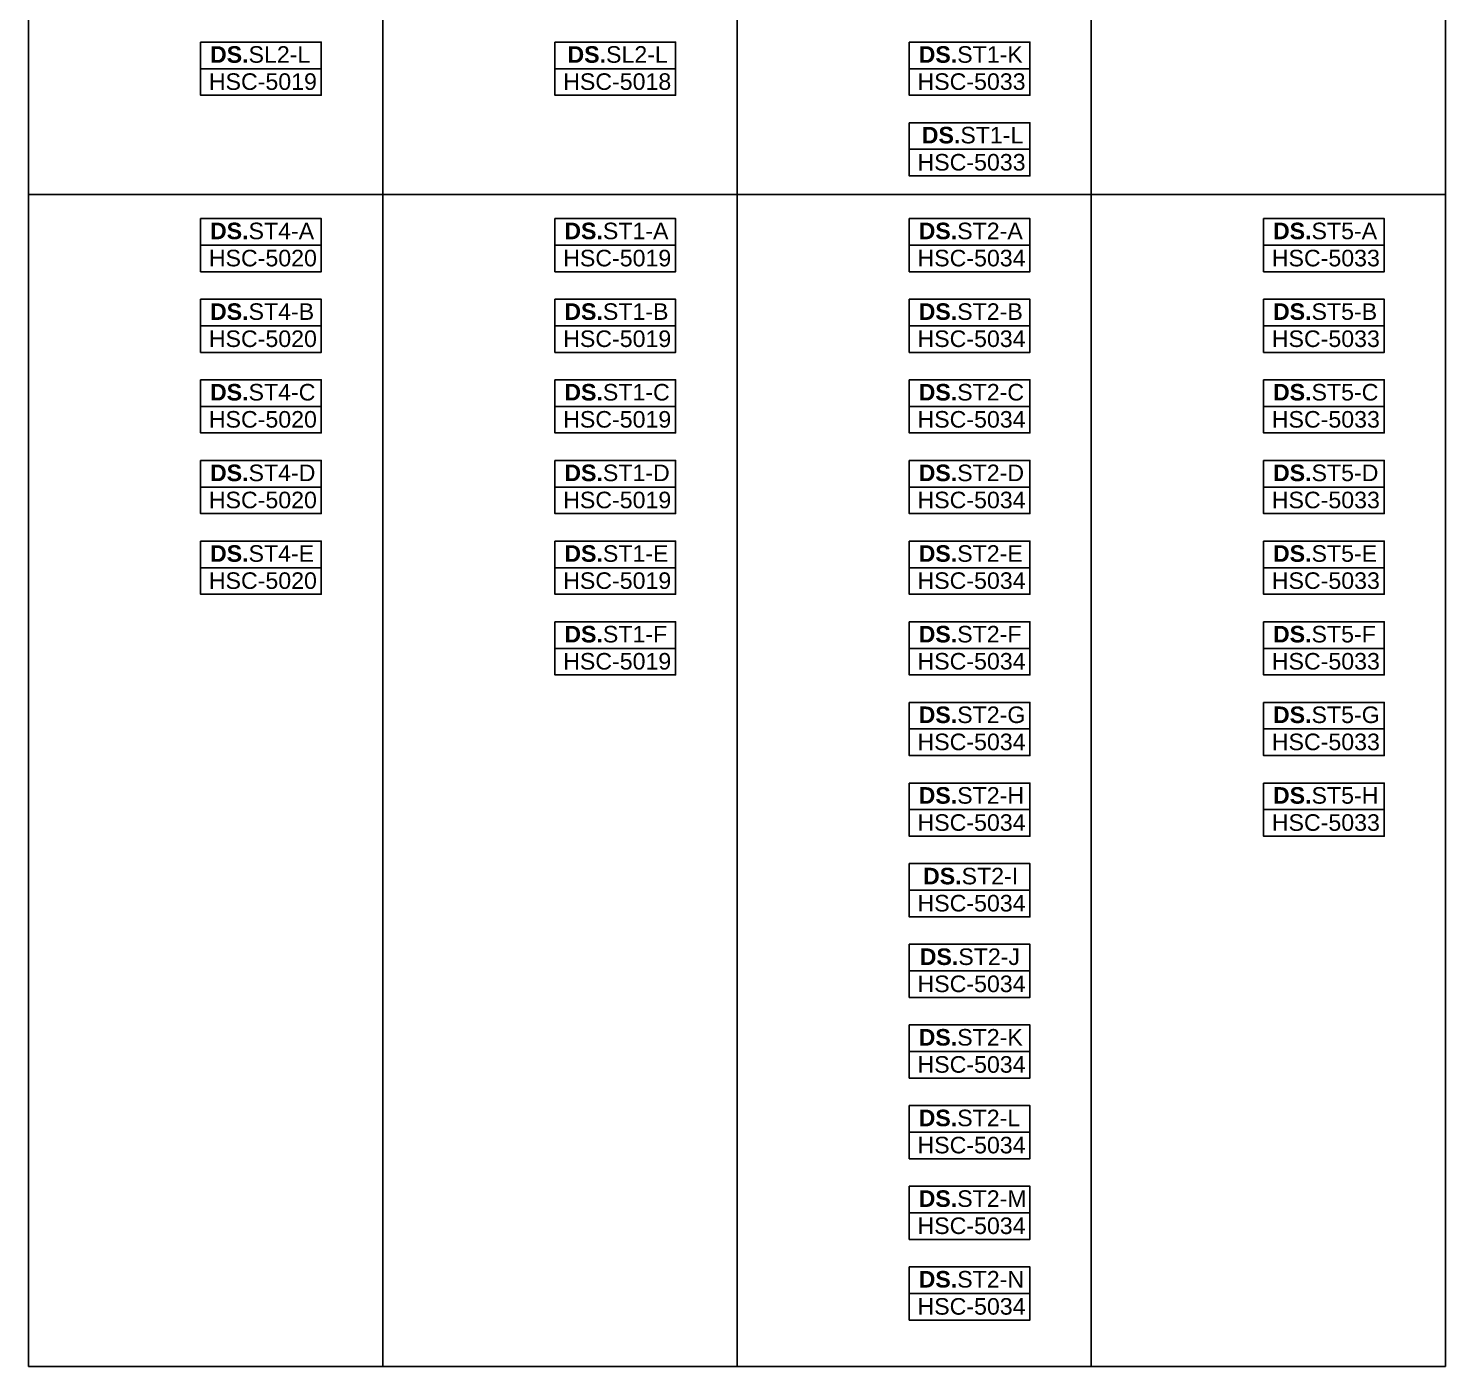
# Model space of a CAD drawing. Header units: metres. Extents: x -325 to 301, y -147 to 149.
# Drawn here: x -230.81 to -190.81, y 74.92 to 112.67 of the extents above; entities that cross this region are included whole.
import ezdxf

# ---------------------------------------------------------------- set-up
doc = ezdxf.new("R2010")
doc.units = ezdxf.units.M
doc.layers.add('A-KEYPLAN DS', color=7, linetype='Continuous', true_color=0xcc6600)
doc.layers.add('A-KEYPLAN_HATCH', color=7, linetype='Continuous')
doc.layers.add('A_TEXT_2', color=7, linetype='Continuous')
doc.styles.get("Standard").update_dxf_attribs({"font": 'arial.ttf'})

# ---------------------------------------------------------------- blocks, each defined once
blk = doc.blocks.new('DA_SL2_L_RIM')
at = {"layer": 'A-KEYPLAN DS'}
for points in [[(3.408, 0.75), (6.816, 0.75), (6.816, 0), (3.408, 0)], [(3.408, 0), (6.816, 0), (6.816, -0.75), (3.408, -0.75)]]:
    blk.add_lwpolyline(points, close=True, dxfattribs=at)
at = {"layer": 'A_TEXT_2', "attachment_point": 1}
for s, insert, char_height in [('{\\fArial|b1|i0|c0|p34;DS.}SL2-L', (3.674, 0.634), 0.46757), ('HSC-5019', (3.642, -0.131), 0.4676)]:
    blk.add_mtext_dynamic_manual_height_columns(s, width=2.72351, gutter_width=2.805, heights=[0], dxfattribs=dict(at, insert=insert, char_height=char_height))
blk = doc.blocks.new('DA_ST4_A_RIM')
at = {"layer": 'A-KEYPLAN DS'}
for points in [[(3.408, 0.75), (6.816, 0.75), (6.816, 0), (3.408, 0)], [(3.408, 0), (6.816, 0), (6.816, -0.75), (3.408, -0.75)]]:
    blk.add_lwpolyline(points, close=True, dxfattribs=at)
at = {"layer": 'A_TEXT_2', "attachment_point": 1}
for s, insert, char_height in [('{\\fArial|b1|i0|c0|p34;DS.}ST4-A', (3.674, 0.634), 0.46757), ('HSC-5020', (3.642, -0.131), 0.4676)]:
    blk.add_mtext_dynamic_manual_height_columns(s, width=2.72351, gutter_width=2.805, heights=[0], dxfattribs=dict(at, insert=insert, char_height=char_height))
blk = doc.blocks.new('DA_ST4_B_RIM')
at = {"layer": 'A-KEYPLAN DS'}
for points in [[(3.408, 0.75), (6.816, 0.75), (6.816, 0), (3.408, 0)], [(3.408, 0), (6.816, 0), (6.816, -0.75), (3.408, -0.75)]]:
    blk.add_lwpolyline(points, close=True, dxfattribs=at)
at = {"layer": 'A_TEXT_2', "attachment_point": 1}
for s, insert, char_height in [('{\\fArial|b1|i0|c0|p34;DS.}ST4-B', (3.674, 0.634), 0.46757), ('HSC-5020', (3.642, -0.131), 0.4676)]:
    blk.add_mtext_dynamic_manual_height_columns(s, width=2.72351, gutter_width=2.805, heights=[0], dxfattribs=dict(at, insert=insert, char_height=char_height))
blk = doc.blocks.new('DA_ST4_C_RIM')
at = {"layer": 'A-KEYPLAN DS'}
for points in [[(3.408, 0.75), (6.816, 0.75), (6.816, 0), (3.408, 0)], [(3.408, 0), (6.816, 0), (6.816, -0.75), (3.408, -0.75)]]:
    blk.add_lwpolyline(points, close=True, dxfattribs=at)
at = {"layer": 'A_TEXT_2', "attachment_point": 1}
for s, insert, char_height in [('{\\fArial|b1|i0|c0|p34;DS.}ST4-C', (3.674, 0.634), 0.46757), ('HSC-5020', (3.642, -0.131), 0.4676)]:
    blk.add_mtext_dynamic_manual_height_columns(s, width=2.72351, gutter_width=2.805, heights=[0], dxfattribs=dict(at, insert=insert, char_height=char_height))
blk = doc.blocks.new('DA_ST4_D_RIM')
at = {"layer": 'A-KEYPLAN DS'}
for points in [[(3.408, 0.75), (6.816, 0.75), (6.816, 0), (3.408, 0)], [(3.408, 0), (6.816, 0), (6.816, -0.75), (3.408, -0.75)]]:
    blk.add_lwpolyline(points, close=True, dxfattribs=at)
at = {"layer": 'A_TEXT_2', "attachment_point": 1}
for s, insert, char_height in [('{\\fArial|b1|i0|c0|p34;DS.}ST4-D', (3.674, 0.634), 0.46757), ('HSC-5020', (3.642, -0.131), 0.4676)]:
    blk.add_mtext_dynamic_manual_height_columns(s, width=2.72351, gutter_width=2.805, heights=[0], dxfattribs=dict(at, insert=insert, char_height=char_height))
blk = doc.blocks.new('DA_ST4_E_RIM')
at = {"layer": 'A-KEYPLAN DS'}
for points in [[(3.408, 0.75), (6.816, 0.75), (6.816, 0), (3.408, 0)], [(3.408, 0), (6.816, 0), (6.816, -0.75), (3.408, -0.75)]]:
    blk.add_lwpolyline(points, close=True, dxfattribs=at)
at = {"layer": 'A_TEXT_2', "attachment_point": 1}
for s, insert, char_height in [('{\\fArial|b1|i0|c0|p34;DS.}ST4-E', (3.674, 0.634), 0.46757), ('HSC-5020', (3.642, -0.131), 0.4676)]:
    blk.add_mtext_dynamic_manual_height_columns(s, width=2.72351, gutter_width=2.805, heights=[0], dxfattribs=dict(at, insert=insert, char_height=char_height))
blk = doc.blocks.new('DS_ST1_F_MON')
at = {"layer": 'A-KEYPLAN DS'}
for points in [[(0, 0.75), (3.408, 0.75), (3.408, 0), (0, 0)], [(0, 0), (3.408, 0), (3.408, -0.75), (0, -0.75)]]:
    blk.add_lwpolyline(points, close=True, dxfattribs=at)
at = {"layer": 'A_TEXT_2', "attachment_point": 1}
for s, insert, char_height in [('{\\fArial|b1|i0|c0|p34;DS.}ST1-F', (0.266, 0.634), 0.46757), ('HSC-5019', (0.234, -0.131), 0.4676)]:
    blk.add_mtext_dynamic_manual_height_columns(s, width=2.72351, gutter_width=2.805, heights=[0], dxfattribs=dict(at, insert=insert, char_height=char_height))
blk = doc.blocks.new('DS_ST1_E_MON')
at = {"layer": 'A-KEYPLAN DS'}
for points in [[(0, 0.75), (3.408, 0.75), (3.408, 0), (0, 0)], [(0, 0), (3.408, 0), (3.408, -0.75), (0, -0.75)]]:
    blk.add_lwpolyline(points, close=True, dxfattribs=at)
at = {"layer": 'A_TEXT_2', "attachment_point": 1}
for s, insert, char_height in [('{\\fArial|b1|i0|c0|p34;DS.}ST1-E', (0.266, 0.634), 0.46757), ('HSC-5019', (0.234, -0.131), 0.4676)]:
    blk.add_mtext_dynamic_manual_height_columns(s, width=2.72351, gutter_width=2.805, heights=[0], dxfattribs=dict(at, insert=insert, char_height=char_height))
blk = doc.blocks.new('DS_ST1_D_MON')
at = {"layer": 'A-KEYPLAN DS'}
for points in [[(0, 0.75), (3.408, 0.75), (3.408, 0), (0, 0)], [(0, 0), (3.408, 0), (3.408, -0.75), (0, -0.75)]]:
    blk.add_lwpolyline(points, close=True, dxfattribs=at)
at = {"layer": 'A_TEXT_2', "attachment_point": 1}
for s, insert, char_height in [('{\\fArial|b1|i0|c0|p34;DS.}ST1-D', (0.266, 0.634), 0.46757), ('HSC-5019', (0.234, -0.131), 0.4676)]:
    blk.add_mtext_dynamic_manual_height_columns(s, width=2.72351, gutter_width=2.805, heights=[0], dxfattribs=dict(at, insert=insert, char_height=char_height))
blk = doc.blocks.new('DS_ST1_C_MON')
at = {"layer": 'A-KEYPLAN DS'}
for points in [[(0, 0.75), (3.408, 0.75), (3.408, 0), (0, 0)], [(0, 0), (3.408, 0), (3.408, -0.75), (0, -0.75)]]:
    blk.add_lwpolyline(points, close=True, dxfattribs=at)
at = {"layer": 'A_TEXT_2', "attachment_point": 1}
for s, width, insert, char_height in [('{\\fArial|b1|i0|c0|p34;DS.}ST1-C', 2.56985, (0.266, 0.634), 0.46757), ('HSC-5019', 2.72351, (0.234, -0.131), 0.4676)]:
    blk.add_mtext_dynamic_manual_height_columns(s, width=width, gutter_width=2.805, heights=[0], dxfattribs=dict(at, insert=insert, char_height=char_height))
blk = doc.blocks.new('DS_ST1_B_MON')
at = {"layer": 'A-KEYPLAN DS'}
for points in [[(0, 0.75), (3.408, 0.75), (3.408, 0), (0, 0)], [(0, 0), (3.408, 0), (3.408, -0.75), (0, -0.75)]]:
    blk.add_lwpolyline(points, close=True, dxfattribs=at)
at = {"layer": 'A_TEXT_2', "attachment_point": 1}
for s, insert, char_height in [('{\\fArial|b1|i0|c0|p34;DS.}ST1-B', (0.266, 0.634), 0.46757), ('HSC-5019', (0.234, -0.131), 0.4676)]:
    blk.add_mtext_dynamic_manual_height_columns(s, width=2.72351, gutter_width=2.805, heights=[0], dxfattribs=dict(at, insert=insert, char_height=char_height))
blk = doc.blocks.new('DS_ST1_A_MON')
at = {"layer": 'A-KEYPLAN DS'}
for points in [[(0, 0.75), (3.408, 0.75), (3.408, 0), (0, 0)], [(0, 0), (3.408, 0), (3.408, -0.75), (0, -0.75)]]:
    blk.add_lwpolyline(points, close=True, dxfattribs=at)
at = {"layer": 'A_TEXT_2', "attachment_point": 1}
for s, insert, char_height in [('{\\fArial|b1|i0|c0|p34;DS.}ST1-A', (0.266, 0.634), 0.46757), ('HSC-5019', (0.234, -0.131), 0.4676)]:
    blk.add_mtext_dynamic_manual_height_columns(s, width=2.72351, gutter_width=2.805, heights=[0], dxfattribs=dict(at, insert=insert, char_height=char_height))
blk = doc.blocks.new('DS_SL2_L_MON')
at = {"layer": 'A-KEYPLAN DS'}
for points in [[(0, 0.75), (3.408, 0.75), (3.408, 0), (0, 0)], [(0, 0), (3.408, 0), (3.408, -0.75), (0, -0.75)]]:
    blk.add_lwpolyline(points, close=True, dxfattribs=at)
at = {"layer": 'A_TEXT_2', "attachment_point": 1}
for s, insert, char_height in [('{\\fArial|b1|i0|c0|p34;DS.}SL2-L', (0.355, 0.634), 0.46757), ('HSC-5018', (0.234, -0.131), 0.4676)]:
    blk.add_mtext_dynamic_manual_height_columns(s, width=2.72351, gutter_width=2.805, heights=[0], dxfattribs=dict(at, insert=insert, char_height=char_height))
blk = doc.blocks.new('DS_ST1_K_QAD')
at = {"layer": 'A-KEYPLAN DS'}
for points in [[(0, 0.75), (3.408, 0.75), (3.408, 0), (0, 0)], [(0, 0), (3.408, 0), (3.408, -0.75), (0, -0.75)]]:
    blk.add_lwpolyline(points, close=True, dxfattribs=at)
at = {"layer": 'A_TEXT_2', "attachment_point": 1}
for s, insert, char_height in [('{\\fArial|b1|i0|c0|p34;DS.}ST1-K', (0.266, 0.634), 0.46757), ('HSC-5033', (0.234, -0.131), 0.4676)]:
    blk.add_mtext_dynamic_manual_height_columns(s, width=2.72351, gutter_width=2.805, heights=[0], dxfattribs=dict(at, insert=insert, char_height=char_height))
blk = doc.blocks.new('DS_ST1_L_QAD')
at = {"layer": 'A-KEYPLAN DS'}
for points in [[(0, 0.75), (3.408, 0.75), (3.408, 0), (0, 0)], [(0, 0), (3.408, 0), (3.408, -0.75), (0, -0.75)]]:
    blk.add_lwpolyline(points, close=True, dxfattribs=at)
at = {"layer": 'A_TEXT_2', "attachment_point": 1}
for s, insert, char_height in [('{\\fArial|b1|i0|c0|p34;DS.}ST1-L', (0.355, 0.634), 0.46757), ('HSC-5033', (0.234, -0.131), 0.4676)]:
    blk.add_mtext_dynamic_manual_height_columns(s, width=2.72351, gutter_width=2.805, heights=[0], dxfattribs=dict(at, insert=insert, char_height=char_height))
blk = doc.blocks.new('DS_ST2_A_QAD')
at = {"layer": 'A-KEYPLAN DS'}
for points in [[(0, 0.75), (3.408, 0.75), (3.408, 0), (0, 0)], [(0, 0), (3.408, 0), (3.408, -0.75), (0, -0.75)]]:
    blk.add_lwpolyline(points, close=True, dxfattribs=at)
at = {"layer": 'A_TEXT_2', "attachment_point": 1}
for s, insert, char_height in [('{\\fArial|b1|i0|c0|p34;DS.}ST2-A', (0.266, 0.634), 0.46757), ('HSC-5034', (0.234, -0.131), 0.4676)]:
    blk.add_mtext_dynamic_manual_height_columns(s, width=2.72351, gutter_width=2.805, heights=[0], dxfattribs=dict(at, insert=insert, char_height=char_height))
blk = doc.blocks.new('DS_ST2_B_QAD')
at = {"layer": 'A-KEYPLAN DS'}
for points in [[(0, 0.75), (3.408, 0.75), (3.408, 0), (0, 0)], [(0, 0), (3.408, 0), (3.408, -0.75), (0, -0.75)]]:
    blk.add_lwpolyline(points, close=True, dxfattribs=at)
at = {"layer": 'A_TEXT_2', "attachment_point": 1}
for s, insert, char_height in [('{\\fArial|b1|i0|c0|p34;DS.}ST2-B', (0.266, 0.634), 0.46757), ('HSC-5034', (0.234, -0.131), 0.4676)]:
    blk.add_mtext_dynamic_manual_height_columns(s, width=2.72351, gutter_width=2.805, heights=[0], dxfattribs=dict(at, insert=insert, char_height=char_height))
blk = doc.blocks.new('DS_ST2_C_QAD')
at = {"layer": 'A-KEYPLAN DS'}
for points in [[(0, 0.75), (3.408, 0.75), (3.408, 0), (0, 0)], [(0, 0), (3.408, 0), (3.408, -0.75), (0, -0.75)]]:
    blk.add_lwpolyline(points, close=True, dxfattribs=at)
at = {"layer": 'A_TEXT_2', "attachment_point": 1}
for s, insert, char_height in [('{\\fArial|b1|i0|c0|p34;DS.}ST2-C', (0.266, 0.634), 0.46757), ('HSC-5034', (0.234, -0.131), 0.4676)]:
    blk.add_mtext_dynamic_manual_height_columns(s, width=2.72351, gutter_width=2.805, heights=[0], dxfattribs=dict(at, insert=insert, char_height=char_height))
blk = doc.blocks.new('DS_ST2_D_QAD')
at = {"layer": 'A-KEYPLAN DS'}
for points in [[(0, 0.75), (3.408, 0.75), (3.408, 0), (0, 0)], [(0, 0), (3.408, 0), (3.408, -0.75), (0, -0.75)]]:
    blk.add_lwpolyline(points, close=True, dxfattribs=at)
at = {"layer": 'A_TEXT_2', "attachment_point": 1}
for s, insert, char_height in [('{\\fArial|b1|i0|c0|p34;DS.}ST2-D', (0.266, 0.634), 0.46757), ('HSC-5034', (0.234, -0.131), 0.4676)]:
    blk.add_mtext_dynamic_manual_height_columns(s, width=2.72351, gutter_width=2.805, heights=[0], dxfattribs=dict(at, insert=insert, char_height=char_height))
blk = doc.blocks.new('DS_ST2_E_QAD')
at = {"layer": 'A-KEYPLAN DS'}
for points in [[(0, 0.75), (3.408, 0.75), (3.408, 0), (0, 0)], [(0, 0), (3.408, 0), (3.408, -0.75), (0, -0.75)]]:
    blk.add_lwpolyline(points, close=True, dxfattribs=at)
at = {"layer": 'A_TEXT_2', "attachment_point": 1}
for s, insert, char_height in [('{\\fArial|b1|i0|c0|p34;DS.}ST2-E', (0.266, 0.634), 0.46757), ('HSC-5034', (0.234, -0.131), 0.4676)]:
    blk.add_mtext_dynamic_manual_height_columns(s, width=2.72351, gutter_width=2.805, heights=[0], dxfattribs=dict(at, insert=insert, char_height=char_height))
blk = doc.blocks.new('DS_ST2_F_QAD')
at = {"layer": 'A-KEYPLAN DS'}
for points in [[(0, 0.75), (3.408, 0.75), (3.408, 0), (0, 0)], [(0, 0), (3.408, 0), (3.408, -0.75), (0, -0.75)]]:
    blk.add_lwpolyline(points, close=True, dxfattribs=at)
at = {"layer": 'A_TEXT_2', "attachment_point": 1}
for s, insert, char_height in [('{\\fArial|b1|i0|c0|p34;DS.}ST2-F', (0.266, 0.634), 0.46757), ('HSC-5034', (0.234, -0.131), 0.4676)]:
    blk.add_mtext_dynamic_manual_height_columns(s, width=2.72351, gutter_width=2.805, heights=[0], dxfattribs=dict(at, insert=insert, char_height=char_height))
blk = doc.blocks.new('DS_ST2_G_QAD')
at = {"layer": 'A-KEYPLAN DS'}
for points in [[(0, 0.75), (3.408, 0.75), (3.408, 0), (0, 0)], [(0, 0), (3.408, 0), (3.408, -0.75), (0, -0.75)]]:
    blk.add_lwpolyline(points, close=True, dxfattribs=at)
at = {"layer": 'A_TEXT_2', "attachment_point": 1}
for s, insert, char_height in [('{\\fArial|b1|i0|c0|p34;DS.}ST2-G', (0.266, 0.634), 0.46757), ('HSC-5034', (0.234, -0.131), 0.4676)]:
    blk.add_mtext_dynamic_manual_height_columns(s, width=2.72351, gutter_width=2.805, heights=[0], dxfattribs=dict(at, insert=insert, char_height=char_height))
blk = doc.blocks.new('DS_ST2_H_QAD')
at = {"layer": 'A-KEYPLAN DS'}
for points in [[(0, 0.75), (3.408, 0.75), (3.408, 0), (0, 0)], [(0, 0), (3.408, 0), (3.408, -0.75), (0, -0.75)]]:
    blk.add_lwpolyline(points, close=True, dxfattribs=at)
at = {"layer": 'A_TEXT_2', "attachment_point": 1}
for s, insert, char_height in [('{\\fArial|b1|i0|c0|p34;DS.}ST2-H', (0.266, 0.634), 0.46757), ('HSC-5034', (0.234, -0.131), 0.4676)]:
    blk.add_mtext_dynamic_manual_height_columns(s, width=2.72351, gutter_width=2.805, heights=[0], dxfattribs=dict(at, insert=insert, char_height=char_height))
blk = doc.blocks.new('DS_ST2_I_QAD')
at = {"layer": 'A-KEYPLAN DS'}
for points in [[(0, 0.75), (3.408, 0.75), (3.408, 0), (0, 0)], [(0, 0), (3.408, 0), (3.408, -0.75), (0, -0.75)]]:
    blk.add_lwpolyline(points, close=True, dxfattribs=at)
at = {"layer": 'A_TEXT_2', "attachment_point": 1}
for s, insert, char_height in [('{\\fArial|b1|i0|c0|p34;DS.}ST2-I', (0.39, 0.634), 0.46757), ('HSC-5034', (0.234, -0.131), 0.4676)]:
    blk.add_mtext_dynamic_manual_height_columns(s, width=2.72351, gutter_width=2.805, heights=[0], dxfattribs=dict(at, insert=insert, char_height=char_height))
blk = doc.blocks.new('DS_ST2_J_QAD')
at = {"layer": 'A-KEYPLAN DS'}
for points in [[(0, 0.75), (3.408, 0.75), (3.408, 0), (0, 0)], [(0, 0), (3.408, 0), (3.408, -0.75), (0, -0.75)]]:
    blk.add_lwpolyline(points, close=True, dxfattribs=at)
at = {"layer": 'A_TEXT_2', "attachment_point": 1}
for s, insert, char_height in [('{\\fArial|b1|i0|c0|p34;DS.}ST2-J', (0.297, 0.634), 0.46757), ('HSC-5034', (0.234, -0.131), 0.4676)]:
    blk.add_mtext_dynamic_manual_height_columns(s, width=2.72351, gutter_width=2.805, heights=[0], dxfattribs=dict(at, insert=insert, char_height=char_height))
blk = doc.blocks.new('DS_ST2_K_QAD')
at = {"layer": 'A-KEYPLAN DS'}
for points in [[(0, 0.75), (3.408, 0.75), (3.408, 0), (0, 0)], [(0, 0), (3.408, 0), (3.408, -0.75), (0, -0.75)]]:
    blk.add_lwpolyline(points, close=True, dxfattribs=at)
at = {"layer": 'A_TEXT_2', "attachment_point": 1}
for s, insert, char_height in [('{\\fArial|b1|i0|c0|p34;DS.}ST2-K', (0.266, 0.634), 0.46757), ('HSC-5034', (0.234, -0.131), 0.4676)]:
    blk.add_mtext_dynamic_manual_height_columns(s, width=2.72351, gutter_width=2.805, heights=[0], dxfattribs=dict(at, insert=insert, char_height=char_height))
blk = doc.blocks.new('DS_ST2_L_QAD')
at = {"layer": 'A-KEYPLAN DS'}
for points in [[(0, 0.75), (3.408, 0.75), (3.408, 0), (0, 0)], [(0, 0), (3.408, 0), (3.408, -0.75), (0, -0.75)]]:
    blk.add_lwpolyline(points, close=True, dxfattribs=at)
at = {"layer": 'A_TEXT_2', "attachment_point": 1}
for s, insert, char_height in [('{\\fArial|b1|i0|c0|p34;DS.}ST2-L', (0.266, 0.634), 0.46757), ('HSC-5034', (0.234, -0.131), 0.4676)]:
    blk.add_mtext_dynamic_manual_height_columns(s, width=2.72351, gutter_width=2.805, heights=[0], dxfattribs=dict(at, insert=insert, char_height=char_height))
blk = doc.blocks.new('DS_ST2_M_QAD')
at = {"layer": 'A-KEYPLAN DS'}
for points in [[(0, 0.75), (3.408, 0.75), (3.408, 0), (0, 0)], [(0, 0), (3.408, 0), (3.408, -0.75), (0, -0.75)]]:
    blk.add_lwpolyline(points, close=True, dxfattribs=at)
at = {"layer": 'A_TEXT_2', "attachment_point": 1}
for s, insert, char_height in [('{\\fArial|b1|i0|c0|p34;DS.}ST2-M', (0.266, 0.634), 0.46757), ('HSC-5034', (0.234, -0.131), 0.4676)]:
    blk.add_mtext_dynamic_manual_height_columns(s, width=2.72351, gutter_width=2.805, heights=[0], dxfattribs=dict(at, insert=insert, char_height=char_height))
blk = doc.blocks.new('DS_ST2_N_QAD')
at = {"layer": 'A-KEYPLAN DS'}
for points in [[(0, 0.75), (3.408, 0.75), (3.408, 0), (0, 0)], [(0, 0), (3.408, 0), (3.408, -0.75), (0, -0.75)]]:
    blk.add_lwpolyline(points, close=True, dxfattribs=at)
at = {"layer": 'A_TEXT_2', "attachment_point": 1}
for s, insert, char_height in [('{\\fArial|b1|i0|c0|p34;DS.}ST2-N', (0.266, 0.634), 0.46757), ('HSC-5034', (0.234, -0.131), 0.4676)]:
    blk.add_mtext_dynamic_manual_height_columns(s, width=2.72351, gutter_width=2.805, heights=[0], dxfattribs=dict(at, insert=insert, char_height=char_height))
blk = doc.blocks.new('DS_ST5_A_TWQ')
at = {"layer": 'A-KEYPLAN DS'}
for points in [[(0, 0.75), (3.408, 0.75), (3.408, 0), (0, 0)], [(0, 0), (3.408, 0), (3.408, -0.75), (0, -0.75)]]:
    blk.add_lwpolyline(points, close=True, dxfattribs=at)
at = {"layer": 'A_TEXT_2', "attachment_point": 1}
for s, insert, char_height in [('{\\fArial|b1|i0|c0|p34;DS.}ST5-A', (0.266, 0.634), 0.46757), ('HSC-5033', (0.234, -0.131), 0.4676)]:
    blk.add_mtext_dynamic_manual_height_columns(s, width=2.72351, gutter_width=2.805, heights=[0], dxfattribs=dict(at, insert=insert, char_height=char_height))
blk = doc.blocks.new('DS_ST5_B_TWQ')
at = {"layer": 'A-KEYPLAN DS'}
for points in [[(0, 0.75), (3.408, 0.75), (3.408, 0), (0, 0)], [(0, 0), (3.408, 0), (3.408, -0.75), (0, -0.75)]]:
    blk.add_lwpolyline(points, close=True, dxfattribs=at)
at = {"layer": 'A_TEXT_2', "attachment_point": 1}
for s, insert, char_height in [('{\\fArial|b1|i0|c0|p34;DS.}ST5-B', (0.266, 0.634), 0.46757), ('HSC-5033', (0.234, -0.131), 0.4676)]:
    blk.add_mtext_dynamic_manual_height_columns(s, width=2.72351, gutter_width=2.805, heights=[0], dxfattribs=dict(at, insert=insert, char_height=char_height))
blk = doc.blocks.new('DS_ST5_C_TWQ')
at = {"layer": 'A-KEYPLAN DS'}
for points in [[(0, 0.75), (3.408, 0.75), (3.408, 0), (0, 0)], [(0, 0), (3.408, 0), (3.408, -0.75), (0, -0.75)]]:
    blk.add_lwpolyline(points, close=True, dxfattribs=at)
at = {"layer": 'A_TEXT_2', "attachment_point": 1}
for s, insert, char_height in [('{\\fArial|b1|i0|c0|p34;DS.}ST5-C', (0.266, 0.634), 0.46757), ('HSC-5033', (0.234, -0.131), 0.4676)]:
    blk.add_mtext_dynamic_manual_height_columns(s, width=2.72351, gutter_width=2.805, heights=[0], dxfattribs=dict(at, insert=insert, char_height=char_height))
blk = doc.blocks.new('DS_ST5_D_TWQ')
at = {"layer": 'A-KEYPLAN DS'}
for points in [[(0, 0.75), (3.408, 0.75), (3.408, 0), (0, 0)], [(0, 0), (3.408, 0), (3.408, -0.75), (0, -0.75)]]:
    blk.add_lwpolyline(points, close=True, dxfattribs=at)
at = {"layer": 'A_TEXT_2', "attachment_point": 1}
for s, insert, char_height in [('{\\fArial|b1|i0|c0|p34;DS.}ST5-D', (0.266, 0.634), 0.46757), ('HSC-5033', (0.234, -0.131), 0.4676)]:
    blk.add_mtext_dynamic_manual_height_columns(s, width=2.72351, gutter_width=2.805, heights=[0], dxfattribs=dict(at, insert=insert, char_height=char_height))
blk = doc.blocks.new('DS_ST5_E_TWQ')
at = {"layer": 'A-KEYPLAN DS'}
for points in [[(0, 0.75), (3.408, 0.75), (3.408, 0), (0, 0)], [(0, 0), (3.408, 0), (3.408, -0.75), (0, -0.75)]]:
    blk.add_lwpolyline(points, close=True, dxfattribs=at)
at = {"layer": 'A_TEXT_2', "attachment_point": 1}
for s, insert, char_height in [('{\\fArial|b1|i0|c0|p34;DS.}ST5-E', (0.266, 0.634), 0.46757), ('HSC-5033', (0.234, -0.131), 0.4676)]:
    blk.add_mtext_dynamic_manual_height_columns(s, width=2.72351, gutter_width=2.805, heights=[0], dxfattribs=dict(at, insert=insert, char_height=char_height))
blk = doc.blocks.new('DS_ST5_F_TWQ')
at = {"layer": 'A-KEYPLAN DS'}
for points in [[(0, 0.75), (3.408, 0.75), (3.408, 0), (0, 0)], [(0, 0), (3.408, 0), (3.408, -0.75), (0, -0.75)]]:
    blk.add_lwpolyline(points, close=True, dxfattribs=at)
at = {"layer": 'A_TEXT_2', "attachment_point": 1}
for s, insert, char_height in [('{\\fArial|b1|i0|c0|p34;DS.}ST5-F', (0.266, 0.634), 0.46757), ('HSC-5033', (0.234, -0.131), 0.4676)]:
    blk.add_mtext_dynamic_manual_height_columns(s, width=2.72351, gutter_width=2.805, heights=[0], dxfattribs=dict(at, insert=insert, char_height=char_height))
blk = doc.blocks.new('DS_ST5_G_TWQ')
at = {"layer": 'A-KEYPLAN DS'}
for points in [[(0, 0.75), (3.408, 0.75), (3.408, 0), (0, 0)], [(0, 0), (3.408, 0), (3.408, -0.75), (0, -0.75)]]:
    blk.add_lwpolyline(points, close=True, dxfattribs=at)
at = {"layer": 'A_TEXT_2', "attachment_point": 1}
for s, insert, char_height in [('{\\fArial|b1|i0|c0|p34;DS.}ST5-G', (0.266, 0.634), 0.46757), ('HSC-5033', (0.234, -0.131), 0.4676)]:
    blk.add_mtext_dynamic_manual_height_columns(s, width=2.72351, gutter_width=2.805, heights=[0], dxfattribs=dict(at, insert=insert, char_height=char_height))
blk = doc.blocks.new('DS_ST5_H_TWQ')
at = {"layer": 'A-KEYPLAN DS'}
for points in [[(0, 0.75), (3.408, 0.75), (3.408, 0), (0, 0)], [(0, 0), (3.408, 0), (3.408, -0.75), (0, -0.75)]]:
    blk.add_lwpolyline(points, close=True, dxfattribs=at)
at = {"layer": 'A_TEXT_2', "attachment_point": 1}
for s, insert, char_height in [('{\\fArial|b1|i0|c0|p34;DS.}ST5-H', (0.266, 0.634), 0.46757), ('HSC-5033', (0.234, -0.131), 0.4676)]:
    blk.add_mtext_dynamic_manual_height_columns(s, width=2.72351, gutter_width=2.805, heights=[0], dxfattribs=dict(at, insert=insert, char_height=char_height))

msp = doc.modelspace()

# ---------------------------------------------------------------- linework, layer by layer
at = {"layer": 'A-KEYPLAN_HATCH'}
for points in [[(-230.811, 77.989), (-230.811, 137.989)], [(-230.811, 74.92), (-230.811, 137.989)], [(-220.811, 77.989), (-220.811, 137.989)], [(-220.811, 74.92), (-220.811, 137.989)], [(-210.811, 77.989), (-210.811, 137.989)], [(-210.811, 74.92), (-210.811, 137.989)], [(-210.811, 74.92), (-210.811, 137.989)], [(-200.811, 77.989), (-200.811, 137.989)], [(-200.811, 74.92), (-200.811, 137.989)], [(-190.811, 77.989), (-190.811, 137.989)], [(-190.811, 74.92), (-190.811, 137.989)], [(-230.811, 107.989), (-190.811, 107.989)], [(-230.811, 74.92), (-190.811, 74.92)]]:
    msp.add_lwpolyline(points, dxfattribs=at)

# ---------------------------------------------------------------- block references
for name, p in [('DS_ST5_A_TWQ', (-195.951, 106.557)), ('DS_ST5_B_TWQ', (-195.951, 104.282)), ('DS_ST5_C_TWQ', (-195.951, 102.008)), ('DS_ST5_D_TWQ', (-195.951, 99.733)), ('DS_ST5_E_TWQ', (-195.951, 97.458)), ('DS_ST5_F_TWQ', (-195.951, 95.183)), ('DS_ST5_G_TWQ', (-195.951, 92.909)), ('DS_ST5_H_TWQ', (-195.951, 90.634))]:
    msp.add_blockref(name, p)
for name, p in [('DA_SL2_L_RIM', (-229.359, 111.535)), ('DS_SL2_L_MON', (-215.951, 111.535)), ('DS_ST1_K_QAD', (-205.951, 111.535)), ('DS_ST1_L_QAD', (-205.951, 109.26)), ('DA_ST4_A_RIM', (-229.359, 106.557)), ('DS_ST1_A_MON', (-215.951, 106.557)), ('DS_ST2_A_QAD', (-205.951, 106.557)), ('DA_ST4_B_RIM', (-229.359, 104.282)), ('DS_ST1_B_MON', (-215.951, 104.282)), ('DS_ST2_B_QAD', (-205.951, 104.282)), ('DA_ST4_C_RIM', (-229.359, 102.008)), ('DS_ST1_C_MON', (-215.951, 102.008)), ('DS_ST2_C_QAD', (-205.951, 102.008)), ('DA_ST4_D_RIM', (-229.359, 99.733)), ('DS_ST1_D_MON', (-215.951, 99.733)), ('DS_ST2_D_QAD', (-205.951, 99.733)), ('DA_ST4_E_RIM', (-229.359, 97.458)), ('DS_ST1_E_MON', (-215.951, 97.458)), ('DS_ST2_E_QAD', (-205.951, 97.458)), ('DS_ST1_F_MON', (-215.951, 95.183)), ('DS_ST2_F_QAD', (-205.951, 95.183)), ('DS_ST2_G_QAD', (-205.951, 92.909)), ('DS_ST2_H_QAD', (-205.951, 90.634)), ('DS_ST2_I_QAD', (-205.951, 88.359)), ('DS_ST2_J_QAD', (-205.951, 86.084)), ('DS_ST2_K_QAD', (-205.951, 83.81)), ('DS_ST2_L_QAD', (-205.951, 81.535)), ('DS_ST2_M_QAD', (-205.951, 79.26)), ('DS_ST2_N_QAD', (-205.951, 76.985))]:
    msp.add_blockref(name, p, dxfattribs=at)

doc.saveas('drawing.dxf')
